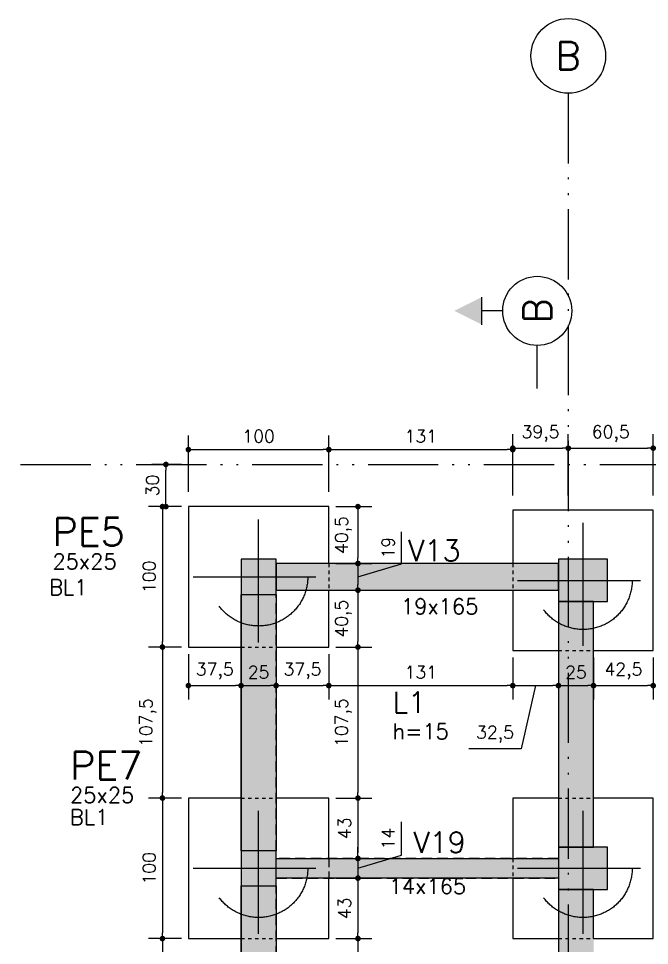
# Model space of a CAD drawing. Extents: x -15987 to 10953, y -16747 to -1189.
# Drawn here: x 6075 to 6525, y -15932 to -15272 of the extents above; entities that cross this region are included whole.
import ezdxf
from ezdxf.enums import TextEntityAlignment as Align

# ---------------------------------------------------------------- set-up
doc = ezdxf.new("R2010")
doc.units = 0
doc.header["$LTSCALE"] = 25
for name, pattern in [('DASHED2', [0.375, 0.25, -0.125]), ('ESTILO_TQS_0001', [0.45, 0.3, -0.15]), ('ESTILO_TQS_0002', [0.4, 0.1, -0.3]), ('ESTILO_TQS_0004', [3.3, 2, -0.4, 0.05, -0.4, 0.05, -0.4]), ('ESTILO_TQS_0005', [0.2, 0.1, -0.1])]:
    doc.linetypes.add(name, pattern=pattern)
for name, color, linetype in [('228', 7, 'Continuous'), ('BLOCO', 3, 'Continuous'), ('COTA', 1, 'Continuous'), ('EIXOS', 1, 'ESTILO_TQS_0004'), ('ESTACA', 1, 'ESTILO_TQS_0002'), ('H2', 252, 'Continuous'), ('H3', 253, 'Continuous'), ('IND-EIXOS', 2, 'Continuous'), ('L-D', 2, 'Continuous'), ('L-N', 4, 'Continuous'), ('Linha_media', 4, 'Continuous'), ('P-D', 2, 'Continuous'), ('P-M', 5, 'Continuous'), ('PENA_03', 3, 'Continuous'), ('PENA_6', 6, 'Continuous'), ('PIL-N', 4, 'Continuous'), ('TEXT-EIXOS', 3, 'Continuous'), ('VIG-D', 2, 'Continuous'), ('VIG-N', 4, 'Continuous'), ('VIGA', 3, 'Continuous'), ('VIGAT', 3, 'ESTILO_TQS_0002')]:
    doc.layers.add(name, color=color, linetype=linetype)
doc.styles.add('COTA', font='romans.shx')
doc.styles.add('ROMANS', font='ROMANS')
doc.styles.get("Standard").update_dxf_attribs({"font": 'romans.shx'})
doc.dimstyles.new('forma', dxfattribs={"dimscale": 5, "dimtxt": 1.8, "dimasz": 0.8, "dimexe": 2, "dimexo": 1, "dimgap": 1, "dimtad": 1, "dimdec": 1, "dimzin": 9, "dimtxsty": 'COTA', "dimblk1": 'DOT', "dimblk2": 'DOT', "dimsah": 1, "dimcen": 0, "dimdle": 1, "dimclrd": 256, "dimclre": 256, "dimclrt": 2, "dimadec": 0, "dimazin": 0, "dimtfac": 1, "dimtdec": 0, "dimtmove": 0, "dimatfit": 3, "dimfxl": 1, "dimtolj": 1, "dimtzin": 0, "dimarcsym": 0})

# ---------------------------------------------------------------- blocks, each defined once
blk = doc.blocks.new('_EST70')
at = {"layer": 'ESTACA', "linetype": 'ESTILO_TQS_0002'}
for p, q in [((0, -1.333), (0, 1.333)), ((-1.333, 0), (1.333, 0))]:
    blk.add_line(p, q, dxfattribs=at)
blk.add_circle((0, 0), 1, dxfattribs=at)
blk = doc.blocks.new('seção_dir')
at = {"layer": 'Linha_media'}
for p, q in [((-1, 4), (1, 4)), ((0, 2.5), (0, 4)), ((-5.625, 0), (-2.5, 0))]:
    blk.add_line(p, q, dxfattribs=at)
blk.add_circle((0, 0), 2.5, dxfattribs=at)
blk.add_solid([(-1, 4), (0, 6), (1, 4)], dxfattribs=at)
blk = doc.blocks.new('atrib_seção')
at = {"layer": 'Linha_media', "style": 'ROMANS'}
blk.add_attdef('X', text='', height=2, dxfattribs=at).set_placement((0, 0), align=Align.MIDDLE)
blk = doc.blocks.new('_Dot')
at = {"color": 0, "linetype": 'ByBlock', "lineweight": -2}
blk.add_line((-0.5, 0), (-1, 0), dxfattribs=at)
at = {"color": 0, "linetype": 'ByBlock', "const_width": 0.5}
blk.add_lwpolyline([(-0.25, 0, 1), (0.25, 0, 1)], format="xyb", close=True, dxfattribs=at)
blk = doc.blocks.new('*D386')
at = {"layer": 'COTA', "lineweight": -2, "transparency": 16777216}
for p, q in [((6191.23, -15589.1), (6170.21, -15589.1)), ((6180.21, -15615.1), (6180.21, -15593.1)), ((6191.23, -15619.1), (6170.21, -15619.1))]:
    blk.add_line(p, q, dxfattribs=at)
at = {"layer": 'Defpoints', "color": 0, "transparency": 16777216}
for p in [(6180.21, -15589.1), (6196.23, -15589.1), (6196.23, -15619.1)]:
    blk.add_point(p, dxfattribs=at)
at = {"layer": 'COTA', "lineweight": -2, "transparency": 16777216, "xscale": 4, "yscale": 4, "zscale": 4}
for p, rotation in [((6180.21, -15589.1), 90), ((6180.21, -15619.1), 270)]:
    blk.add_blockref('_Dot', p, dxfattribs=dict(at, rotation=rotation))
at = {"layer": 'COTA', "color": 2, "transparency": 16777216, "insert": (6170.71, -15604.1), "char_height": 9, "attachment_point": 5, "rotation": 90, "style": 'COTA'}
blk.add_mtext('\\A1;30 ', dxfattribs=at)
blk = doc.blocks.new('*D387')
at = {"layer": 'COTA', "lineweight": -2, "transparency": 16777216}
for p, q in [((6191.23, -15619.1), (6167.76, -15619.1)), ((6177.76, -15623.1), (6177.76, -15715.1)), ((6191.23, -15719.1), (6167.76, -15719.1))]:
    blk.add_line(p, q, dxfattribs=at)
at = {"layer": 'Defpoints', "color": 0, "transparency": 16777216}
for p in [(6196.23, -15619.1), (6177.76, -15719.1), (6196.23, -15719.1)]:
    blk.add_point(p, dxfattribs=at)
at = {"layer": 'COTA', "lineweight": -2, "transparency": 16777216, "xscale": 4, "yscale": 4, "zscale": 4}
for p, rotation in [((6177.76, -15619.1), 90), ((6177.76, -15719.1), 270)]:
    blk.add_blockref('_Dot', p, dxfattribs=dict(at, rotation=rotation))
at = {"layer": 'COTA', "color": 2, "transparency": 16777216, "insert": (6168.26, -15669.1), "char_height": 9, "attachment_point": 5, "rotation": 90, "style": 'COTA'}
blk.add_mtext('\\A1;100 ', dxfattribs=at)
blk = doc.blocks.new('*D388')
at = {"layer": 'COTA', "lineweight": -2, "transparency": 16777216}
for p, q in [((6191.23, -15719.1), (6167.76, -15719.1)), ((6177.76, -15723.1), (6177.76, -15822.6)), ((6191.23, -15826.6), (6167.76, -15826.6))]:
    blk.add_line(p, q, dxfattribs=at)
at = {"layer": 'Defpoints', "color": 0, "transparency": 16777216}
for p in [(6196.23, -15719.1), (6177.76, -15826.6), (6196.23, -15826.6)]:
    blk.add_point(p, dxfattribs=at)
at = {"layer": 'COTA', "lineweight": -2, "transparency": 16777216, "xscale": 4, "yscale": 4, "zscale": 4}
for p, rotation in [((6177.76, -15719.1), 90), ((6177.76, -15826.6), 270)]:
    blk.add_blockref('_Dot', p, dxfattribs=dict(at, rotation=rotation))
at = {"layer": 'COTA', "color": 2, "transparency": 16777216, "insert": (6167.4, -15772.85), "char_height": 9, "attachment_point": 5, "rotation": 90, "style": 'COTA'}
blk.add_mtext('\\A1;107,5 ', dxfattribs=at)
blk = doc.blocks.new('*D389')
at = {"layer": 'COTA', "lineweight": -2, "transparency": 16777216}
for p, q in [((6191.23, -15826.6), (6167.76, -15826.6)), ((6177.76, -15830.6), (6177.76, -15922.6)), ((6191.23, -15926.6), (6167.76, -15926.6))]:
    blk.add_line(p, q, dxfattribs=at)
at = {"layer": 'Defpoints', "color": 0, "transparency": 16777216}
for p in [(6196.23, -15826.6), (6177.76, -15926.6), (6196.23, -15926.6)]:
    blk.add_point(p, dxfattribs=at)
at = {"layer": 'COTA', "lineweight": -2, "transparency": 16777216, "xscale": 4, "yscale": 4, "zscale": 4}
for p, rotation in [((6177.76, -15826.6), 90), ((6177.76, -15926.6), 270)]:
    blk.add_blockref('_Dot', p, dxfattribs=dict(at, rotation=rotation))
at = {"layer": 'COTA', "color": 2, "transparency": 16777216, "insert": (6168.26, -15876.6), "char_height": 9, "attachment_point": 5, "rotation": 90, "style": 'COTA'}
blk.add_mtext('\\A1;100 ', dxfattribs=at)
blk = doc.blocks.new('*D390')
at = {"layer": 'COTA', "lineweight": -2, "transparency": 16777216}
for p, q in [((6191.23, -15926.6), (6167.76, -15926.6)), ((6177.76, -15930.6), (6177.76, -16040.6)), ((6186.23, -16044.6), (6167.76, -16044.6))]:
    blk.add_line(p, q, dxfattribs=at)
at = {"layer": 'Defpoints', "color": 0, "transparency": 16777216}
for p in [(6196.23, -15926.6), (6177.76, -16044.6), (6191.23, -16044.6)]:
    blk.add_point(p, dxfattribs=at)
at = {"layer": 'COTA', "lineweight": -2, "transparency": 16777216, "xscale": 4, "yscale": 4, "zscale": 4}
for p, rotation in [((6177.76, -15926.6), 90), ((6177.76, -16044.6), 270)]:
    blk.add_blockref('_Dot', p, dxfattribs=dict(at, rotation=rotation))
at = {"layer": 'COTA', "color": 2, "transparency": 16777216, "insert": (6168.26, -15985.6), "char_height": 9, "attachment_point": 5, "rotation": 90, "style": 'COTA'}
blk.add_mtext('\\A1;118 ', dxfattribs=at)
blk = doc.blocks.new('*D393')
at = {"layer": 'COTA', "lineweight": -2, "transparency": 16777216}
for p, q in [((6196.23, -15608.69), (6196.23, -15568.51)), ((6296.23, -15608.69), (6296.23, -15568.51)), ((6200.23, -15578.51), (6292.23, -15578.51))]:
    blk.add_line(p, q, dxfattribs=at)
at = {"layer": 'Defpoints', "color": 0, "transparency": 16777216}
for p in [(6296.23, -15578.51), (6196.23, -15613.69), (6296.23, -15613.69)]:
    blk.add_point(p, dxfattribs=at)
at = {"layer": 'COTA', "lineweight": -2, "transparency": 16777216, "xscale": 4, "yscale": 4, "zscale": 4, "rotation": 180}
blk.add_blockref('_Dot', (6196.23, -15578.51), dxfattribs=at)
at = {"layer": 'COTA', "lineweight": -2, "transparency": 16777216, "xscale": 4, "yscale": 4, "zscale": 4}
blk.add_blockref('_Dot', (6296.23, -15578.51), dxfattribs=at)
at = {"layer": 'COTA', "color": 2, "transparency": 16777216, "insert": (6246.23, -15569.01), "char_height": 9, "attachment_point": 5, "style": 'COTA'}
blk.add_mtext('\\A1;100 ', dxfattribs=at)
blk = doc.blocks.new('*D394')
at = {"layer": 'COTA', "lineweight": -2, "transparency": 16777216}
for p, q in [((6296.23, -15608.69), (6296.23, -15568.51)), ((6427.23, -15611.19), (6427.23, -15568.51)), ((6300.23, -15578.51), (6423.23, -15578.51))]:
    blk.add_line(p, q, dxfattribs=at)
at = {"layer": 'Defpoints', "color": 0, "transparency": 16777216}
for p in [(6427.23, -15578.51), (6296.23, -15613.69), (6427.23, -15616.19)]:
    blk.add_point(p, dxfattribs=at)
at = {"layer": 'COTA', "lineweight": -2, "transparency": 16777216, "xscale": 4, "yscale": 4, "zscale": 4, "rotation": 180}
blk.add_blockref('_Dot', (6296.23, -15578.51), dxfattribs=at)
at = {"layer": 'COTA', "lineweight": -2, "transparency": 16777216, "xscale": 4, "yscale": 4, "zscale": 4}
blk.add_blockref('_Dot', (6427.23, -15578.51), dxfattribs=at)
at = {"layer": 'COTA', "color": 2, "transparency": 16777216, "insert": (6361.73, -15569.01), "char_height": 9, "attachment_point": 5, "style": 'COTA'}
blk.add_mtext('\\A1;131 ', dxfattribs=at)
blk = doc.blocks.new('*D395')
at = {"layer": 'COTA', "lineweight": -2, "transparency": 16777216}
for p, q in [((6427.23, -15611.19), (6427.23, -15567.51)), ((6466.73, -15611.19), (6466.73, -15567.51)), ((6431.23, -15577.51), (6462.73, -15577.51))]:
    blk.add_line(p, q, dxfattribs=at)
at = {"layer": 'Defpoints', "color": 0, "transparency": 16777216}
for p in [(6466.73, -15577.51), (6427.23, -15616.19), (6466.73, -15616.19)]:
    blk.add_point(p, dxfattribs=at)
at = {"layer": 'COTA', "lineweight": -2, "transparency": 16777216, "xscale": 4, "yscale": 4, "zscale": 4, "rotation": 180}
blk.add_blockref('_Dot', (6427.23, -15577.51), dxfattribs=at)
at = {"layer": 'COTA', "lineweight": -2, "transparency": 16777216, "xscale": 4, "yscale": 4, "zscale": 4}
blk.add_blockref('_Dot', (6466.73, -15577.51), dxfattribs=at)
at = {"layer": 'COTA', "color": 2, "transparency": 16777216, "insert": (6446.98, -15567.16), "char_height": 9, "attachment_point": 5, "style": 'COTA'}
blk.add_mtext('\\A1;39,5 ', dxfattribs=at)
blk = doc.blocks.new('*D396')
at = {"layer": 'COTA', "lineweight": -2, "transparency": 16777216}
for p, q in [((6466.73, -15611.19), (6466.73, -15567.51)), ((6527.23, -15611.19), (6527.23, -15567.51)), ((6470.73, -15577.51), (6523.23, -15577.51))]:
    blk.add_line(p, q, dxfattribs=at)
at = {"layer": 'Defpoints', "color": 0, "transparency": 16777216}
for p in [(6527.23, -15577.51), (6466.73, -15616.19), (6527.23, -15616.19)]:
    blk.add_point(p, dxfattribs=at)
at = {"layer": 'COTA', "lineweight": -2, "transparency": 16777216, "xscale": 4, "yscale": 4, "zscale": 4, "rotation": 180}
blk.add_blockref('_Dot', (6466.73, -15577.51), dxfattribs=at)
at = {"layer": 'COTA', "lineweight": -2, "transparency": 16777216, "xscale": 4, "yscale": 4, "zscale": 4}
blk.add_blockref('_Dot', (6527.23, -15577.51), dxfattribs=at)
at = {"layer": 'COTA', "color": 2, "transparency": 16777216, "insert": (6496.98, -15567.16), "char_height": 9, "attachment_point": 5, "style": 'COTA'}
blk.add_mtext('\\A1;60,5 ', dxfattribs=at)
blk = doc.blocks.new('*D397')
at = {"layer": 'COTA', "lineweight": -2, "transparency": 16777216}
for p, q in [((6196.23, -15724.1), (6196.23, -15756.53)), ((6233.73, -15724.1), (6233.73, -15756.53)), ((6200.23, -15746.53), (6229.73, -15746.53))]:
    blk.add_line(p, q, dxfattribs=at)
at = {"layer": 'Defpoints', "color": 0, "transparency": 16777216}
for p in [(6196.23, -15719.1), (6233.73, -15719.1), (6233.73, -15746.53)]:
    blk.add_point(p, dxfattribs=at)
at = {"layer": 'COTA', "lineweight": -2, "transparency": 16777216, "xscale": 4, "yscale": 4, "zscale": 4, "rotation": 180}
blk.add_blockref('_Dot', (6196.23, -15746.53), dxfattribs=at)
at = {"layer": 'COTA', "lineweight": -2, "transparency": 16777216, "xscale": 4, "yscale": 4, "zscale": 4}
blk.add_blockref('_Dot', (6233.73, -15746.53), dxfattribs=at)
at = {"layer": 'COTA', "color": 2, "transparency": 16777216, "insert": (6214.98, -15736.17), "char_height": 9, "attachment_point": 5, "style": 'COTA'}
blk.add_mtext('\\A1;37,5 ', dxfattribs=at)
blk = doc.blocks.new('*D398')
at = {"layer": 'COTA', "lineweight": -2, "transparency": 16777216}
for p, q in [((6233.73, -15724.1), (6233.73, -15756.53)), ((6258.73, -15724.1), (6258.73, -15756.53)), ((6237.73, -15746.53), (6254.73, -15746.53))]:
    blk.add_line(p, q, dxfattribs=at)
at = {"layer": 'Defpoints', "color": 0, "transparency": 16777216}
for p in [(6233.73, -15719.1), (6258.73, -15719.1), (6258.73, -15746.53)]:
    blk.add_point(p, dxfattribs=at)
at = {"layer": 'COTA', "lineweight": -2, "transparency": 16777216, "xscale": 4, "yscale": 4, "zscale": 4, "rotation": 180}
blk.add_blockref('_Dot', (6233.73, -15746.53), dxfattribs=at)
at = {"layer": 'COTA', "lineweight": -2, "transparency": 16777216, "xscale": 4, "yscale": 4, "zscale": 4}
blk.add_blockref('_Dot', (6258.73, -15746.53), dxfattribs=at)
at = {"layer": 'COTA', "color": 2, "transparency": 16777216, "insert": (6246.23, -15737.03), "char_height": 9, "attachment_point": 5, "style": 'COTA'}
blk.add_mtext('\\A1;25 ', dxfattribs=at)
blk = doc.blocks.new('*D399')
at = {"layer": 'COTA', "lineweight": -2, "transparency": 16777216}
for p, q in [((6258.73, -15724.1), (6258.73, -15756.53)), ((6296.23, -15724.1), (6296.23, -15756.53)), ((6262.73, -15746.53), (6292.23, -15746.53))]:
    blk.add_line(p, q, dxfattribs=at)
at = {"layer": 'Defpoints', "color": 0, "transparency": 16777216}
for p in [(6258.73, -15719.1), (6296.23, -15719.1), (6296.23, -15746.53)]:
    blk.add_point(p, dxfattribs=at)
at = {"layer": 'COTA', "lineweight": -2, "transparency": 16777216, "xscale": 4, "yscale": 4, "zscale": 4, "rotation": 180}
blk.add_blockref('_Dot', (6258.73, -15746.53), dxfattribs=at)
at = {"layer": 'COTA', "lineweight": -2, "transparency": 16777216, "xscale": 4, "yscale": 4, "zscale": 4}
blk.add_blockref('_Dot', (6296.23, -15746.53), dxfattribs=at)
at = {"layer": 'COTA', "color": 2, "transparency": 16777216, "insert": (6277.48, -15736.17), "char_height": 9, "attachment_point": 5, "style": 'COTA'}
blk.add_mtext('\\A1;37,5 ', dxfattribs=at)
blk = doc.blocks.new('*D400')
at = {"layer": 'COTA', "lineweight": -2, "transparency": 16777216}
for p, q in [((6296.23, -15724.1), (6296.23, -15756.53)), ((6427.23, -15726.6), (6427.23, -15756.53)), ((6300.23, -15746.53), (6423.23, -15746.53))]:
    blk.add_line(p, q, dxfattribs=at)
at = {"layer": 'Defpoints', "color": 0, "transparency": 16777216}
for p in [(6296.23, -15719.1), (6427.23, -15721.6), (6427.23, -15746.53)]:
    blk.add_point(p, dxfattribs=at)
at = {"layer": 'COTA', "lineweight": -2, "transparency": 16777216, "xscale": 4, "yscale": 4, "zscale": 4, "rotation": 180}
blk.add_blockref('_Dot', (6296.23, -15746.53), dxfattribs=at)
at = {"layer": 'COTA', "lineweight": -2, "transparency": 16777216, "xscale": 4, "yscale": 4, "zscale": 4}
blk.add_blockref('_Dot', (6427.23, -15746.53), dxfattribs=at)
at = {"layer": 'COTA', "color": 2, "transparency": 16777216, "insert": (6361.73, -15737.03), "char_height": 9, "attachment_point": 5, "style": 'COTA'}
blk.add_mtext('\\A1;131 ', dxfattribs=at)
blk = doc.blocks.new('*D401')
at = {"layer": 'COTA', "lineweight": -2, "transparency": 16777216}
for p, q in [((6427.23, -15726.6), (6427.23, -15756.53)), ((6459.73, -15726.6), (6459.73, -15756.53)), ((6431.23, -15746.53), (6455.73, -15746.53)), ((6443.48, -15746.53), (6433.29, -15791.48)), ((6433.29, -15791.48), (6395.86, -15791.48))]:
    blk.add_line(p, q, dxfattribs=at)
at = {"layer": 'Defpoints', "color": 0, "transparency": 16777216}
for p in [(6427.23, -15721.6), (6459.73, -15721.6), (6459.73, -15746.53)]:
    blk.add_point(p, dxfattribs=at)
at = {"layer": 'COTA', "lineweight": -2, "transparency": 16777216, "xscale": 4, "yscale": 4, "zscale": 4, "rotation": 180}
blk.add_blockref('_Dot', (6427.23, -15746.53), dxfattribs=at)
at = {"layer": 'COTA', "lineweight": -2, "transparency": 16777216, "xscale": 4, "yscale": 4, "zscale": 4}
blk.add_blockref('_Dot', (6459.73, -15746.53), dxfattribs=at)
at = {"layer": 'COTA', "color": 2, "transparency": 16777216, "insert": (6414.58, -15781.13), "char_height": 9, "attachment_point": 5, "style": 'COTA'}
blk.add_mtext('\\A1;32,5 ', dxfattribs=at)
blk = doc.blocks.new('*D402')
at = {"layer": 'COTA', "lineweight": -2, "transparency": 16777216}
for p, q in [((6459.73, -15726.6), (6459.73, -15756.53)), ((6484.73, -15726.6), (6484.73, -15756.53)), ((6463.73, -15746.53), (6480.73, -15746.53))]:
    blk.add_line(p, q, dxfattribs=at)
at = {"layer": 'Defpoints', "color": 0, "transparency": 16777216}
for p in [(6459.73, -15721.6), (6484.73, -15721.6), (6484.73, -15746.53)]:
    blk.add_point(p, dxfattribs=at)
at = {"layer": 'COTA', "lineweight": -2, "transparency": 16777216, "xscale": 4, "yscale": 4, "zscale": 4, "rotation": 180}
blk.add_blockref('_Dot', (6459.73, -15746.53), dxfattribs=at)
at = {"layer": 'COTA', "lineweight": -2, "transparency": 16777216, "xscale": 4, "yscale": 4, "zscale": 4}
blk.add_blockref('_Dot', (6484.73, -15746.53), dxfattribs=at)
at = {"layer": 'COTA', "color": 2, "transparency": 16777216, "insert": (6472.23, -15737.03), "char_height": 9, "attachment_point": 5, "style": 'COTA'}
blk.add_mtext('\\A1;25 ', dxfattribs=at)
blk = doc.blocks.new('*D403')
at = {"layer": 'COTA', "lineweight": -2, "transparency": 16777216}
for p, q in [((6484.73, -15726.6), (6484.73, -15756.53)), ((6527.23, -15726.6), (6527.23, -15756.53)), ((6488.73, -15746.53), (6523.23, -15746.53))]:
    blk.add_line(p, q, dxfattribs=at)
at = {"layer": 'Defpoints', "color": 0, "transparency": 16777216}
for p in [(6484.73, -15721.6), (6527.23, -15721.6), (6527.23, -15746.53)]:
    blk.add_point(p, dxfattribs=at)
at = {"layer": 'COTA', "lineweight": -2, "transparency": 16777216, "xscale": 4, "yscale": 4, "zscale": 4, "rotation": 180}
blk.add_blockref('_Dot', (6484.73, -15746.53), dxfattribs=at)
at = {"layer": 'COTA', "lineweight": -2, "transparency": 16777216, "xscale": 4, "yscale": 4, "zscale": 4}
blk.add_blockref('_Dot', (6527.23, -15746.53), dxfattribs=at)
at = {"layer": 'COTA', "color": 2, "transparency": 16777216, "insert": (6505.98, -15736.17), "char_height": 9, "attachment_point": 5, "style": 'COTA'}
blk.add_mtext('\\A1;42,5 ', dxfattribs=at)
blk = doc.blocks.new('*D408')
at = {"layer": 'COTA', "lineweight": -2, "transparency": 16777216}
for p, q in [((6301.23, -15619.1), (6326.97, -15619.1)), ((6316.97, -15623.1), (6316.97, -15655.6)), ((6301.23, -15659.6), (6326.97, -15659.6))]:
    blk.add_line(p, q, dxfattribs=at)
at = {"layer": 'Defpoints', "color": 0, "transparency": 16777216}
for p in [(6296.23, -15619.1), (6296.23, -15659.6), (6316.97, -15659.6)]:
    blk.add_point(p, dxfattribs=at)
at = {"layer": 'COTA', "lineweight": -2, "transparency": 16777216, "xscale": 4, "yscale": 4, "zscale": 4}
for p, rotation in [((6316.97, -15619.1), 90), ((6316.97, -15659.6), 270)]:
    blk.add_blockref('_Dot', p, dxfattribs=dict(at, rotation=rotation))
at = {"layer": 'COTA', "color": 2, "transparency": 16777216, "insert": (6306.61, -15639.35), "char_height": 9, "attachment_point": 5, "rotation": 90, "style": 'COTA'}
blk.add_mtext('\\A1;40,5 ', dxfattribs=at)
blk = doc.blocks.new('*D409')
at = {"layer": 'COTA', "lineweight": -2, "transparency": 16777216}
for p, q in [((6347.97, -15659.8), (6347.97, -15636.94)), ((6301.23, -15659.6), (6326.97, -15659.6)), ((6316.97, -15669.1), (6347.97, -15659.8)), ((6316.97, -15663.6), (6316.97, -15674.6)), ((6301.23, -15678.6), (6326.97, -15678.6))]:
    blk.add_line(p, q, dxfattribs=at)
at = {"layer": 'Defpoints', "color": 0, "transparency": 16777216}
for p in [(6296.23, -15659.6), (6296.23, -15678.6), (6316.97, -15678.6)]:
    blk.add_point(p, dxfattribs=at)
at = {"layer": 'COTA', "lineweight": -2, "transparency": 16777216, "xscale": 4, "yscale": 4, "zscale": 4}
for p, rotation in [((6316.97, -15659.6), 90), ((6316.97, -15678.6), 270)]:
    blk.add_blockref('_Dot', p, dxfattribs=dict(at, rotation=rotation))
at = {"layer": 'COTA', "color": 2, "transparency": 16777216, "insert": (6338.47, -15648.37), "char_height": 9, "attachment_point": 5, "rotation": 90, "style": 'COTA'}
blk.add_mtext('\\A1;19 ', dxfattribs=at)
blk = doc.blocks.new('*D410')
at = {"layer": 'COTA', "lineweight": -2, "transparency": 16777216}
for p, q in [((6301.23, -15678.6), (6326.97, -15678.6)), ((6316.97, -15682.6), (6316.97, -15715.1)), ((6301.23, -15719.1), (6326.97, -15719.1))]:
    blk.add_line(p, q, dxfattribs=at)
at = {"layer": 'Defpoints', "color": 0, "transparency": 16777216}
for p in [(6296.23, -15678.6), (6296.23, -15719.1), (6316.97, -15719.1)]:
    blk.add_point(p, dxfattribs=at)
at = {"layer": 'COTA', "lineweight": -2, "transparency": 16777216, "xscale": 4, "yscale": 4, "zscale": 4}
for p, rotation in [((6316.97, -15678.6), 90), ((6316.97, -15719.1), 270)]:
    blk.add_blockref('_Dot', p, dxfattribs=dict(at, rotation=rotation))
at = {"layer": 'COTA', "color": 2, "transparency": 16777216, "insert": (6306.61, -15698.85), "char_height": 9, "attachment_point": 5, "rotation": 90, "style": 'COTA'}
blk.add_mtext('\\A1;40,5 ', dxfattribs=at)
blk = doc.blocks.new('*D411')
at = {"layer": 'COTA', "lineweight": -2, "transparency": 16777216}
for p, q in [((6301.23, -15719.1), (6326.97, -15719.1)), ((6316.97, -15723.1), (6316.97, -15822.6)), ((6301.23, -15826.6), (6326.97, -15826.6))]:
    blk.add_line(p, q, dxfattribs=at)
at = {"layer": 'Defpoints', "color": 0, "transparency": 16777216}
for p in [(6296.23, -15719.1), (6296.23, -15826.6), (6316.97, -15826.6)]:
    blk.add_point(p, dxfattribs=at)
at = {"layer": 'COTA', "lineweight": -2, "transparency": 16777216, "xscale": 4, "yscale": 4, "zscale": 4}
for p, rotation in [((6316.97, -15719.1), 90), ((6316.97, -15826.6), 270)]:
    blk.add_blockref('_Dot', p, dxfattribs=dict(at, rotation=rotation))
at = {"layer": 'COTA', "color": 2, "transparency": 16777216, "insert": (6306.61, -15772.85), "char_height": 9, "attachment_point": 5, "rotation": 90, "style": 'COTA'}
blk.add_mtext('\\A1;107,5 ', dxfattribs=at)
blk = doc.blocks.new('*D412')
at = {"layer": 'COTA', "lineweight": -2, "transparency": 16777216}
for p, q in [((6301.23, -15826.6), (6326.97, -15826.6)), ((6316.97, -15830.6), (6316.97, -15865.6)), ((6301.23, -15869.6), (6326.97, -15869.6))]:
    blk.add_line(p, q, dxfattribs=at)
at = {"layer": 'Defpoints', "color": 0, "transparency": 16777216}
for p in [(6296.23, -15826.6), (6296.23, -15869.6), (6316.97, -15869.6)]:
    blk.add_point(p, dxfattribs=at)
at = {"layer": 'COTA', "lineweight": -2, "transparency": 16777216, "xscale": 4, "yscale": 4, "zscale": 4}
for p, rotation in [((6316.97, -15826.6), 90), ((6316.97, -15869.6), 270)]:
    blk.add_blockref('_Dot', p, dxfattribs=dict(at, rotation=rotation))
at = {"layer": 'COTA', "color": 2, "transparency": 16777216, "insert": (6307.47, -15848.1), "char_height": 9, "attachment_point": 5, "rotation": 90, "style": 'COTA'}
blk.add_mtext('\\A1;43 ', dxfattribs=at)
blk = doc.blocks.new('*D413')
at = {"layer": 'COTA', "lineweight": -2, "transparency": 16777216}
for p, q in [((6347.97, -15867.3), (6347.97, -15843.58)), ((6316.97, -15865.6), (6316.97, -15861.6)), ((6301.23, -15869.6), (6326.97, -15869.6)), ((6316.97, -15876.6), (6347.97, -15867.3)), ((6316.97, -15869.6), (6316.97, -15883.6)), ((6316.97, -15869.6), (6316.97, -15883.6)), ((6301.23, -15883.6), (6326.97, -15883.6)), ((6316.97, -15887.6), (6316.97, -15891.6))]:
    blk.add_line(p, q, dxfattribs=at)
at = {"layer": 'Defpoints', "color": 0, "transparency": 16777216}
for p in [(6296.23, -15869.6), (6296.23, -15883.6), (6316.97, -15883.6)]:
    blk.add_point(p, dxfattribs=at)
at = {"layer": 'COTA', "lineweight": -2, "transparency": 16777216, "xscale": 4, "yscale": 4, "zscale": 4}
for p, rotation in [((6316.97, -15869.6), 270), ((6316.97, -15883.6), 90)]:
    blk.add_blockref('_Dot', p, dxfattribs=dict(at, rotation=rotation))
at = {"layer": 'COTA', "color": 2, "transparency": 16777216, "insert": (6338.47, -15855.44), "char_height": 9, "attachment_point": 5, "rotation": 90, "style": 'COTA'}
blk.add_mtext('\\A1;14 ', dxfattribs=at)
blk = doc.blocks.new('*D414')
at = {"layer": 'COTA', "lineweight": -2, "transparency": 16777216}
for p, q in [((6301.23, -15883.6), (6326.97, -15883.6)), ((6316.97, -15887.6), (6316.97, -15922.6)), ((6301.23, -15926.6), (6326.97, -15926.6))]:
    blk.add_line(p, q, dxfattribs=at)
at = {"layer": 'Defpoints', "color": 0, "transparency": 16777216}
for p in [(6296.23, -15883.6), (6296.23, -15926.6), (6316.97, -15926.6)]:
    blk.add_point(p, dxfattribs=at)
at = {"layer": 'COTA', "lineweight": -2, "transparency": 16777216, "xscale": 4, "yscale": 4, "zscale": 4}
for p, rotation in [((6316.97, -15883.6), 90), ((6316.97, -15926.6), 270)]:
    blk.add_blockref('_Dot', p, dxfattribs=dict(at, rotation=rotation))
at = {"layer": 'COTA', "color": 2, "transparency": 16777216, "insert": (6307.47, -15905.1), "char_height": 9, "attachment_point": 5, "rotation": 90, "style": 'COTA'}
blk.add_mtext('\\A1;43 ', dxfattribs=at)
blk = doc.blocks.new('*D415')
at = {"layer": 'COTA', "lineweight": -2, "transparency": 16777216}
for p, q in [((6301.23, -15926.6), (6326.97, -15926.6)), ((6316.97, -15930.6), (6316.97, -16040.6)), ((6306.23, -16044.6), (6326.97, -16044.6))]:
    blk.add_line(p, q, dxfattribs=at)
at = {"layer": 'Defpoints', "color": 0, "transparency": 16777216}
for p in [(6296.23, -15926.6), (6301.23, -16044.6), (6316.97, -16044.6)]:
    blk.add_point(p, dxfattribs=at)
at = {"layer": 'COTA', "lineweight": -2, "transparency": 16777216, "xscale": 4, "yscale": 4, "zscale": 4}
for p, rotation in [((6316.97, -15926.6), 90), ((6316.97, -16044.6), 270)]:
    blk.add_blockref('_Dot', p, dxfattribs=dict(at, rotation=rotation))
at = {"layer": 'COTA', "color": 2, "transparency": 16777216, "insert": (6307.47, -15985.6), "char_height": 9, "attachment_point": 5, "rotation": 90, "style": 'COTA'}
blk.add_mtext('\\A1;118 ', dxfattribs=at)

msp = doc.modelspace()

# ---------------------------------------------------------------- hatches: boundary and pattern name
at = {"layer": 'H2'}
for points in [[(6233.73, -15681.6), (6258.73, -15681.6), (6258.73, -15656.6), (6233.73, -15656.6)], [(6459.73, -15686.6), (6494.73, -15686.6), (6494.73, -15656.6), (6459.73, -15656.6)], [(6459.73, -15891.6), (6494.73, -15891.6), (6494.73, -15861.6), (6459.73, -15861.6)], [(6233.73, -15889.1), (6258.73, -15889.1), (6258.73, -15864.1), (6233.73, -15864.1)]]:
    msp.add_hatch(color=256, dxfattribs=at).paths.add_polyline_path(points)
at = {"layer": 'H3'}
h = msp.add_hatch(color=256, dxfattribs=at)
h.paths.add_polyline_path([(6459.73, -15659.6), (6258.73, -15659.6), (6258.73, -15678.6), (6459.73, -15678.6)])
h.paths.add_polyline_path([(6258.73, -15681.6), (6233.73, -15681.6), (6233.73, -15864.1), (6258.73, -15864.1)])
h.paths.add_polyline_path([(6258.73, -15889.1), (6233.73, -15889.1), (6233.73, -16074.6), (6258.73, -16074.6)])
h.paths.add_polyline_path([(6459.73, -15869.6), (6258.73, -15869.6), (6258.73, -15883.6), (6459.73, -15883.6)])
h.paths.add_polyline_path([(6484.73, -15686.6), (6459.73, -15686.6), (6459.73, -15861.6), (6484.73, -15861.6)])
h.paths.add_polyline_path([(6484.73, -15891.6), (6459.73, -15891.6), (6459.73, -16074.6), (6484.73, -16074.6)])
h.paths.add_polyline_path([(6459.73, -16074.6), (6258.73, -16074.6), (6258.73, -16093.6), (6459.73, -16093.6)])
h.paths.add_polyline_path([(6258.73, -16124.6), (6233.73, -16124.6), (6233.73, -16171.6), (6258.73, -16171.6)])
h.paths.add_polyline_path([(6484.73, -16124.6), (6459.73, -16124.6), (6459.73, -16171.6), (6484.73, -16171.6)])

# ---------------------------------------------------------------- linework, layer by layer
at = {"layer": 'BLOCO', "linetype": 'Continuous'}
for points in [[(6296.23, -15659.6), (6296.23, -15619.1), (6196.23, -15619.1), (6196.23, -15719.1)], [(6484.73, -15721.6), (6527.23, -15721.6), (6527.23, -15621.6), (6427.23, -15621.6), (6427.23, -15659.6)], [(6258.73, -15719.1), (6296.23, -15719.1), (6296.23, -15678.6)], [(6427.23, -15678.6), (6427.23, -15721.6)], [(6196.23, -15719.1), (6233.73, -15719.1)], [(6427.23, -15721.6), (6459.73, -15721.6)], [(6233.73, -15826.6), (6196.23, -15826.6), (6196.23, -15926.6)], [(6296.23, -15869.6), (6296.23, -15826.6), (6258.73, -15826.6)], [(6459.73, -15826.6), (6427.23, -15826.6), (6427.23, -15869.6)], [(6484.73, -15926.6), (6527.23, -15926.6), (6527.23, -15826.6), (6484.73, -15826.6)], [(6258.73, -15926.6), (6296.23, -15926.6), (6296.23, -15883.6)], [(6427.23, -15883.6), (6427.23, -15926.6)], [(6196.23, -15926.6), (6233.73, -15926.6)], [(6427.23, -15926.6), (6459.73, -15926.6)]]:
    msp.add_lwpolyline(points, dxfattribs=at)
at = {"layer": 'EIXOS'}
for p, q in [((6466.73, -15324.83), (6466.73, -16275.43)), ((5911.66, -15589.1), (7455.79, -15589.1))]:
    msp.add_line(p, q, dxfattribs=at)
at = {"layer": 'IND-EIXOS'}
msp.add_circle((6466.73, -15298.24), 26.59, dxfattribs=at)
at = {"layer": 'P-M', "linetype": 'Continuous'}
for points in [[(6233.73, -15681.6), (6258.73, -15681.6), (6258.73, -15656.6), (6233.73, -15656.6), (6233.73, -15681.6)], [(6459.73, -15686.6), (6494.73, -15686.6), (6494.73, -15656.6), (6459.73, -15656.6), (6459.73, -15686.6)], [(6459.73, -15891.6), (6494.73, -15891.6), (6494.73, -15861.6), (6459.73, -15861.6), (6459.73, -15891.6)], [(6233.73, -15889.1), (6258.73, -15889.1), (6258.73, -15864.1), (6233.73, -15864.1), (6233.73, -15889.1)]]:
    msp.add_lwpolyline(points, dxfattribs=at)
at = {"layer": 'PENA_03', "linetype": 'DASHED2'}
msp.add_line((6296.23, -15869.6), (6296.23, -15883.6), dxfattribs=at)
at = {"layer": 'VIGA'}
for p, q in [((6459.73, -15659.6), (6258.73, -15659.6)), ((6233.73, -15681.6), (6233.73, -15864.1)), ((6484.73, -15861.6), (6484.73, -15686.6)), ((6233.73, -15889.1), (6233.73, -16074.6)), ((6484.73, -15926.6), (6484.73, -15891.6))]:
    msp.add_line(p, q, dxfattribs=at)
at = {"layer": 'VIGA', "linetype": 'ESTILO_TQS_0005'}
for p, q in [((6296.23, -15659.6), (6296.23, -15678.6)), ((6427.23, -15659.6), (6427.23, -15678.6)), ((6233.73, -15719.1), (6258.73, -15719.1)), ((6459.73, -15721.6), (6484.73, -15721.6)), ((6233.73, -15826.6), (6258.73, -15826.6)), ((6459.73, -15826.6), (6484.73, -15826.6)), ((6427.23, -15869.6), (6427.23, -15883.6)), ((6233.73, -15926.6), (6258.73, -15926.6)), ((6459.73, -15926.6), (6484.73, -15926.6))]:
    msp.add_line(p, q, dxfattribs=at)
at = {"layer": 'VIGA'}
for points in [[(6258.73, -15659.6), (6258.73, -15678.6), (6459.73, -15678.6), (6459.73, -15659.6), (6258.73, -15659.6)], [(6484.73, -15926.6), (6484.73, -15891.6), (6459.73, -15891.6), (6459.73, -16074.6), (6484.73, -16074.6)]]:
    msp.add_lwpolyline(points, dxfattribs=at)
for points in [[(6233.73, -15681.6), (6258.73, -15681.6), (6258.73, -15864.1), (6233.73, -15864.1)], [(6459.73, -15861.6), (6484.73, -15861.6), (6484.73, -15686.6), (6459.73, -15686.6)], [(6258.73, -15869.6), (6459.73, -15869.6), (6459.73, -15883.6), (6258.73, -15883.6)], [(6233.73, -15889.1), (6258.73, -15889.1), (6258.73, -16074.6), (6233.73, -16074.6)]]:
    msp.add_lwpolyline(points, close=True, dxfattribs=at)
at = {"layer": 'VIGAT', "linetype": 'ESTILO_TQS_0001'}
for p, q in [((6258.73, -15678.6), (6459.73, -15678.6)), ((6258.73, -15864.1), (6258.73, -15681.6)), ((6459.73, -15686.6), (6459.73, -15861.6)), ((6459.73, -15869.6), (6258.73, -15869.6)), ((6258.73, -15883.6), (6459.73, -15883.6)), ((6258.73, -16074.6), (6258.73, -15889.1)), ((6459.73, -15891.6), (6459.73, -16074.6))]:
    msp.add_line(p, q, dxfattribs=at)

# ---------------------------------------------------------------- block references
at = {"layer": '228', "linetype": 'Continuous', "xscale": 35, "yscale": 35}
for p in [(6246.23, -15669.1), (6477.23, -15671.6), (6246.23, -15876.6), (6477.23, -15876.6)]:
    msp.add_blockref('_EST70', p, dxfattribs=at)
at = {"layer": 'PENA_6', "xscale": 9.842519685039369, "yscale": 9.842519685039369, "zscale": 9.842519685039369, "rotation": 90}
msp.add_blockref('seção_dir', (6444.65, -15479.75), dxfattribs=at)
msp.add_blockref('atrib_seção', (6444.65, -15479.75), dxfattribs=at).add_auto_attribs({'X': 'B'})

# ---------------------------------------------------------------- texts
at = {"layer": 'L-D', "linetype": 'Continuous'}
msp.add_text('h=15', height=11, dxfattribs=at).set_placement((6341.67, -15784.6))
at = {"layer": 'L-N', "linetype": 'Continuous'}
msp.add_text('L1', height=15, dxfattribs=at).set_placement((6341.67, -15765.9))
at = {"layer": 'P-D', "linetype": 'Continuous'}
for s, p in [('25x25', (6099.44, -15663.63)), ('BL1', (6097.05, -15682.03)), ('25x25', (6111.97, -15829.93)), ('BL1', (6111.88, -15845.63))]:
    msp.add_text(s, height=11, dxfattribs=at).set_placement(p)
at = {"layer": 'PIL-N', "linetype": 'Continuous'}
for s, p in [('PE5', (6099.44, -15647.13)), ('PE7', (6111.97, -15813.43))]:
    msp.add_text(s, height=20, dxfattribs=at).set_placement(p)
at = {"layer": 'TEXT-EIXOS'}
msp.add_text('B', height=20, dxfattribs=at).set_placement((6466.62, -15298.24), align=Align.MIDDLE_CENTER)
at = {"layer": 'VIG-D', "linetype": 'Continuous'}
for s, p in [('19x165', (6347.57, -15695.6)), ('14x165', (6338.9, -15894.84))]:
    msp.add_text(s, height=11, dxfattribs=at).set_placement(p)
at = {"layer": 'VIG-N', "linetype": 'Continuous'}
for s, p in [('V13', (6352.67, -15657.84)), ('V19', (6356.4, -15865.55))]:
    msp.add_text(s, height=15, dxfattribs=at).set_placement(p)

# ---------------------------------------------------------------- dimensions: what is measured, and where the dimension line sits
at = {"layer": 'COTA'}
for base, p1, p2, override, picture, middle in [((6296.23, -15578.51), (6196.23, -15613.69), (6296.23, -15613.69), {"dimpost": ' '}, '*D393', (6246.23, -15569.01)), ((6427.23, -15578.51), (6296.23, -15613.69), (6427.23, -15616.19), {"dimpost": ' ', "dimtmove": 1}, '*D394', (6361.73, -15569.01)), ((6466.73, -15577.51), (6427.23, -15616.19), (6466.73, -15616.19), {"dimpost": ' ', "dimtmove": 1}, '*D395', (6446.98, -15567.16)), ((6527.23, -15577.51), (6466.73, -15616.19), (6527.23, -15616.19), {"dimpost": ' ', "dimtmove": 1}, '*D396', (6496.98, -15567.16)), ((6233.73, -15746.53), (6196.23, -15719.1), (6233.73, -15719.1), {"dimpost": ' '}, '*D397', (6214.98, -15736.17)), ((6258.73, -15746.53), (6233.73, -15719.1), (6258.73, -15719.1), {"dimpost": ' ', "dimtmove": 1}, '*D398', (6246.23, -15737.03)), ((6296.23, -15746.53), (6258.73, -15719.1), (6296.23, -15719.1), {"dimpost": ' ', "dimtmove": 1}, '*D399', (6277.48, -15736.17)), ((6427.23, -15746.53), (6296.23, -15719.1), (6427.23, -15721.6), {"dimpost": ' ', "dimtmove": 1}, '*D400', (6361.73, -15737.03)), ((6484.73, -15746.53), (6459.73, -15721.6), (6484.73, -15721.6), {"dimpost": ' ', "dimtmove": 1}, '*D402', (6472.23, -15737.03)), ((6527.23, -15746.53), (6484.73, -15721.6), (6527.23, -15721.6), {"dimpost": ' ', "dimtmove": 1}, '*D403', (6505.98, -15736.17))]:
    dim = msp.add_linear_dim(base=base, p1=p1, p2=p2, dimstyle='forma', override=override, dxfattribs=at)
    dim.commit()
    dim.dimension.update_dxf_attribs({"geometry": picture, "text_midpoint": middle})
for base, p1, p2, override, picture, middle in [((6180.21, -15589.1), (6196.23, -15619.1), (6196.23, -15589.1), {"dimpost": ' '}, '*D386', (6170.71, -15604.1)), ((6177.76, -15719.1), (6196.23, -15619.1), (6196.23, -15719.1), {"dimpost": ' '}, '*D387', (6168.26, -15669.1)), ((6316.97, -15659.6), (6296.23, -15619.1), (6296.23, -15659.6), {"dimpost": ' '}, '*D408', (6306.61, -15639.35)), ((6316.97, -15678.6), (6296.23, -15659.6), (6296.23, -15678.6), {"dimpost": ' ', "dimtmove": 1}, '*D409', (6338.47, -15654.8)), ((6316.97, -15719.1), (6296.23, -15678.6), (6296.23, -15719.1), {"dimpost": ' ', "dimtmove": 1}, '*D410', (6306.61, -15698.85)), ((6177.76, -15826.6), (6196.23, -15719.1), (6196.23, -15826.6), {"dimpost": ' ', "dimtmove": 1}, '*D388', (6167.4, -15772.85)), ((6316.97, -15826.6), (6296.23, -15719.1), (6296.23, -15826.6), {"dimpost": ' ', "dimtmove": 1}, '*D411', (6306.61, -15772.85)), ((6177.76, -15926.6), (6196.23, -15826.6), (6196.23, -15926.6), {"dimpost": ' ', "dimtmove": 1}, '*D389', (6168.26, -15876.6)), ((6316.97, -15869.6), (6296.23, -15826.6), (6296.23, -15869.6), {"dimpost": ' ', "dimtmove": 1}, '*D412', (6307.47, -15848.1)), ((6316.97, -15883.6), (6296.23, -15869.6), (6296.23, -15883.6), {"dimpost": ' ', "dimtmove": 1}, '*D413', (6338.47, -15862.3)), ((6316.97, -15926.6), (6296.23, -15883.6), (6296.23, -15926.6), {"dimpost": ' ', "dimtmove": 1}, '*D414', (6307.47, -15905.1)), ((6177.76, -16044.6), (6196.23, -15926.6), (6191.23, -16044.6), {"dimpost": ' ', "dimtmove": 1}, '*D390', (6168.26, -15985.6)), ((6316.97, -16044.6), (6296.23, -15926.6), (6301.23, -16044.6), {"dimpost": ' ', "dimtmove": 1}, '*D415', (6307.47, -15985.6))]:
    dim = msp.add_linear_dim(base=base, p1=p1, p2=p2, angle=90, dimstyle='forma', override=override, dxfattribs=at)
    dim.commit()
    dim.dimension.update_dxf_attribs({"geometry": picture, "text_midpoint": middle})
dim = msp.add_linear_dim(base=(6459.73, -15746.53), p1=(6427.23, -15721.6), p2=(6459.73, -15721.6), dimstyle='forma', override={"dimpost": ' ', "dimtmove": 1}, dxfattribs=at)
dim.commit()
dim.dimension.update_dxf_attribs({"geometry": '*D401', "text_midpoint": (6428.29, -15791.48), "dimtype": 128})

doc.saveas('drawing.dxf')
